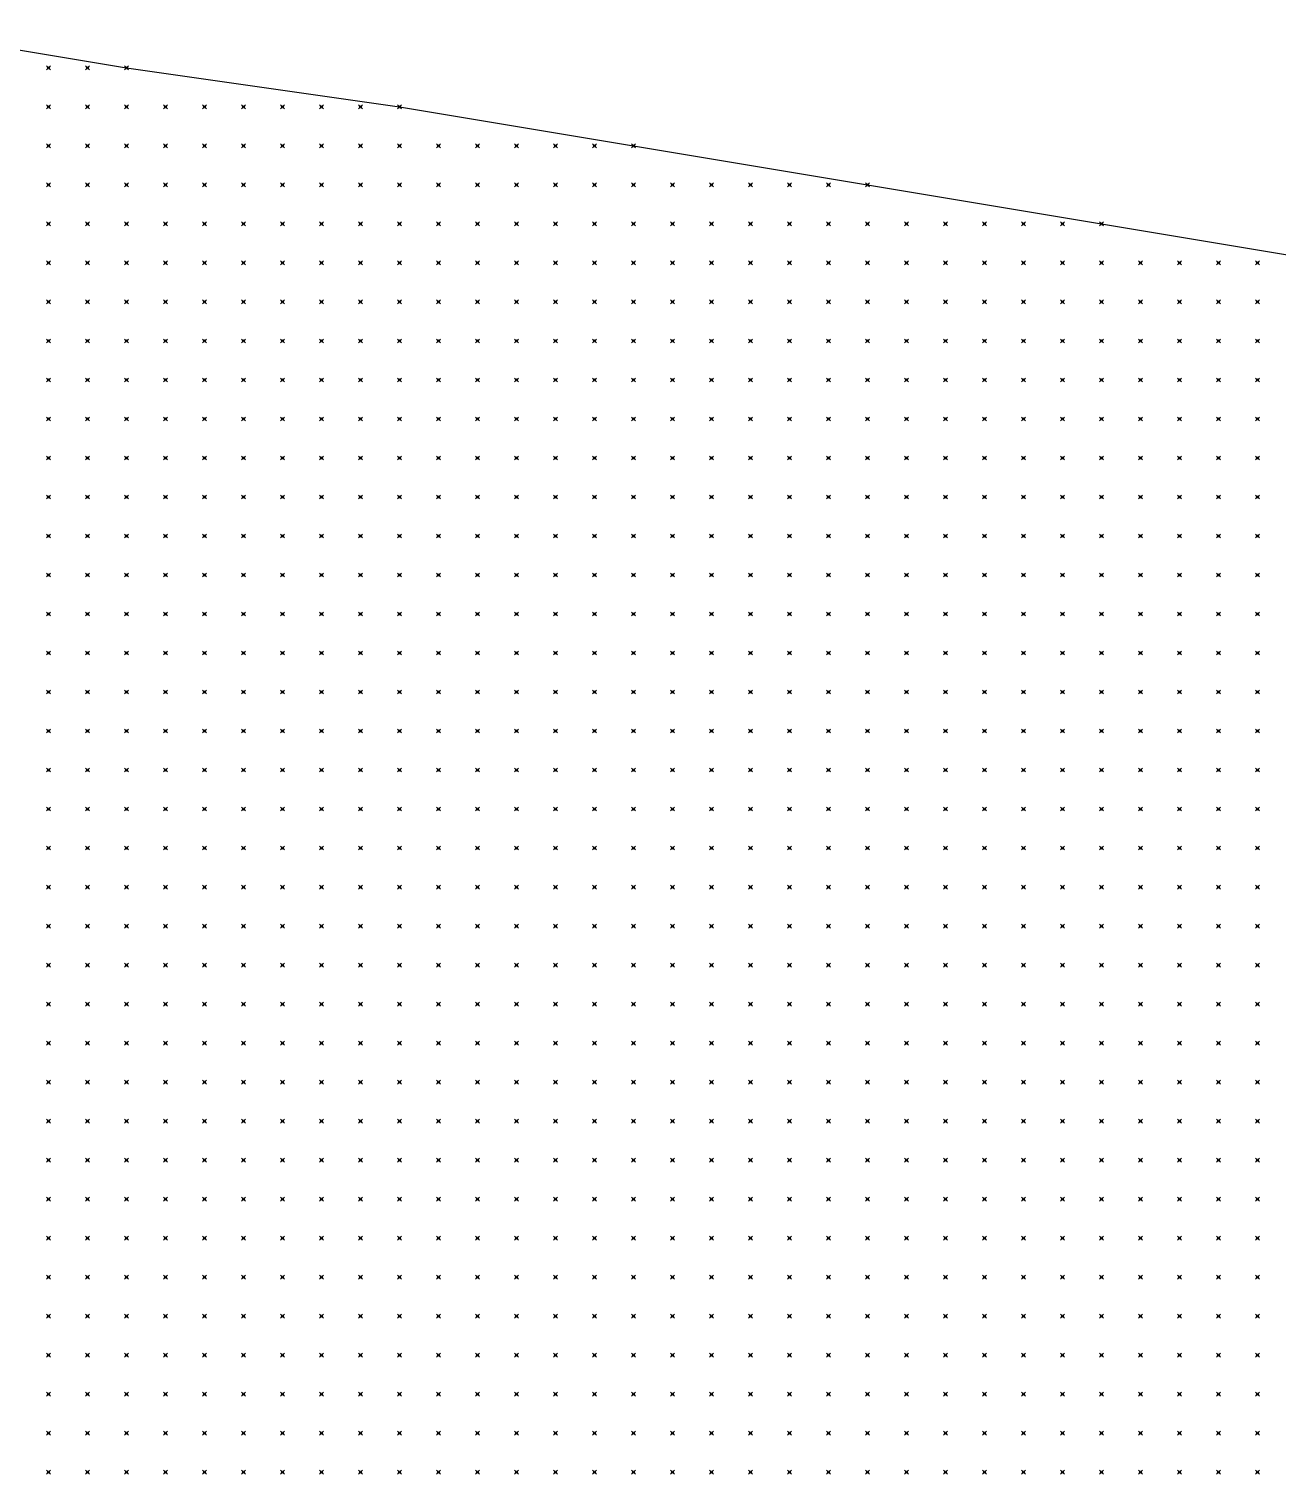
# Model space of a CAD drawing. Header units: metres. Extents: x 441556 to 446409, y 432338 to 461058.
# Drawn here: x 443668.8 to 443764.7, y 446674.9 to 446786.1 of the extents above; entities that cross this region are included whole.
import ezdxf

# ---------------------------------------------------------------- set-up
doc = ezdxf.new("R2010")
doc.units = ezdxf.units.M
doc.header["$MEASUREMENT"] = 0
doc.header["$PDMODE"] = 35
doc.header["$PDSIZE"] = 0.15
doc.layers.add('DTM-INT_YP', color=121, linetype='Continuous')
doc.layers.add('DTM-NOK-RevN_POINTS', color=91, linetype='Continuous')

msp = doc.modelspace()

# ---------------------------------------------------------------- linework, layer by layer
at = {"layer": 'DTM-INT_YP'}
msp.add_polyline3d([(443658.253, 446786.062, 347.316), (443676.249, 446783.063, 347.186), (443697.244, 446780.064, 347.258), (443715.24, 446777.064, 345.643), (443733.237, 446774.065, 347.292), (443751.233, 446771.065, 347.313), (443769.229, 446768.066, 347.326), (443778.227, 446765.067, 347.251), (443787.225, 446762.067, 347.685), (443796.223, 446759.068, 346.969), (443805.221, 446756.069, 348.143), (443814.219, 446753.069, 348.874), (443823.217, 446750.07, 348.516), (443832.215, 446744.071, 348.887), (443841.213, 446738.072, 348.391), (443850.212, 446732.074, 348.143), (443859.21, 446726.075, 347.736), (443868.208, 446720.076, 348.551)], dxfattribs=at)
at = {"layer": 'DTM-NOK-RevN_POINTS'}
for p in [(443670.25, 446783.063, 347.233), (443673.249, 446783.063, 347.287), (443676.249, 446783.063, 347.186), (443670.25, 446780.064, 347.256), (443673.249, 446780.064, 347.293), (443676.249, 446780.064, 347.36), (443679.248, 446780.064, 347.391), (443682.247, 446780.064, 347.404), (443685.247, 446780.064, 347.396), (443688.246, 446780.064, 347.317), (443691.245, 446780.064, 347.279), (443694.245, 446780.064, 347.288), (443697.244, 446780.064, 347.258), (443670.25, 446777.064, 347.003), (443673.249, 446777.064, 347.035), (443676.249, 446777.064, 346.93), (443679.248, 446777.064, 346.991), (443682.247, 446777.064, 346.953), (443685.247, 446777.064, 347.098), (443688.246, 446777.064, 347.116), (443691.245, 446777.064, 347.297), (443694.245, 446777.064, 347.386), (443697.244, 446777.064, 347.323), (443700.244, 446777.064, 347.324), (443703.243, 446777.064, 347.314), (443706.242, 446777.064, 347.343), (443709.242, 446777.064, 347.242), (443712.241, 446777.064, 346.011), (443715.24, 446777.064, 345.643), (443670.25, 446774.065, 347.566), (443673.249, 446774.065, 347.548), (443676.249, 446774.065, 347.565), (443679.248, 446774.065, 347.474), (443682.247, 446774.065, 347.412), (443685.247, 446774.065, 347.253), (443688.246, 446774.065, 347.227), (443691.245, 446774.065, 347.156), (443694.245, 446774.065, 347.06), (443697.244, 446774.065, 347.025), (443700.244, 446774.065, 347.099), (443703.243, 446774.065, 346.893), (443706.242, 446774.065, 347.104), (443709.242, 446774.065, 346.446), (443712.241, 446774.065, 344.452), (443715.24, 446774.065, 345.287), (443718.24, 446774.065, 347.303), (443721.239, 446774.065, 347.296), (443724.238, 446774.065, 347.307), (443727.238, 446774.065, 347.314), (443730.237, 446774.065, 347.271), (443733.237, 446774.065, 347.292), (443670.25, 446771.065, 347.589), (443673.249, 446771.065, 347.614), (443676.249, 446771.065, 347.616), (443679.248, 446771.065, 347.63), (443682.247, 446771.065, 347.628), (443685.247, 446771.065, 347.627), (443688.246, 446771.065, 347.694), (443691.245, 446771.065, 347.698), (443694.245, 446771.065, 347.709), (443697.244, 446771.065, 347.688), (443700.244, 446771.065, 347.687), (443703.243, 446771.065, 347.57), (443706.242, 446771.065, 347.599), (443709.242, 446771.065, 347.266), (443712.241, 446771.065, 346.676), (443715.24, 446771.065, 347.347), (443718.24, 446771.065, 347.717), (443721.239, 446771.065, 347.734), (443724.238, 446771.065, 347.847), (443727.238, 446771.065, 347.734), (443730.237, 446771.065, 347.649), (443733.237, 446771.065, 347.616), (443736.236, 446771.065, 347.395), (443739.235, 446771.065, 347.295), (443742.235, 446771.065, 347.347), (443745.234, 446771.065, 347.357), (443748.233, 446771.065, 347.344), (443751.233, 446771.065, 347.313), (443670.25, 446768.066, 347.471), (443673.249, 446768.066, 347.513), (443676.249, 446768.066, 347.55), (443679.248, 446768.066, 347.564), (443682.247, 446768.066, 347.564), (443685.247, 446768.066, 347.652), (443688.246, 446768.066, 347.675), (443691.245, 446768.066, 347.675), (443694.245, 446768.066, 347.69), (443697.244, 446768.066, 347.743), (443700.244, 446768.066, 347.752), (443703.243, 446768.066, 347.789), (443706.242, 446768.066, 347.827), (443709.242, 446768.066, 347.886), (443712.241, 446768.066, 347.913), (443715.24, 446768.066, 347.953), (443718.24, 446768.066, 347.997), (443721.239, 446768.066, 348.035), (443724.238, 446768.066, 348.053), (443727.238, 446768.066, 348.065), (443730.237, 446768.066, 348.085), (443733.237, 446768.066, 348.056), (443736.236, 446768.066, 348.014), (443739.235, 446768.066, 347.966), (443742.235, 446768.066, 347.976), (443745.234, 446768.066, 347.775), (443748.233, 446768.066, 347.679), (443751.233, 446768.066, 347.568), (443754.232, 446768.066, 347.418), (443757.231, 446768.066, 347.389), (443760.231, 446768.066, 347.342), (443763.23, 446768.066, 347.248), (443670.25, 446765.067, 347.541), (443673.249, 446765.067, 347.548), (443676.249, 446765.067, 347.496), (443679.248, 446765.067, 347.477), (443682.247, 446765.067, 347.503), (443685.247, 446765.067, 347.425), (443688.246, 446765.067, 347.259), (443691.245, 446765.067, 347.281), (443694.245, 446765.067, 347.308), (443697.244, 446765.067, 347.541), (443700.244, 446765.067, 347.604), (443703.243, 446765.067, 347.73), (443706.242, 446765.067, 347.805), (443709.242, 446765.067, 347.848), (443712.241, 446765.067, 347.907), (443715.24, 446765.067, 347.975), (443718.24, 446765.067, 348.013), (443721.239, 446765.067, 348.047), (443724.238, 446765.067, 348.064), (443727.238, 446765.067, 348.121), (443730.237, 446765.067, 348.123), (443733.237, 446765.067, 348.172), (443736.236, 446765.067, 348.241), (443739.235, 446765.067, 348.309), (443742.235, 446765.067, 348.339), (443745.234, 446765.067, 348.313), (443748.233, 446765.067, 348.345), (443751.233, 446765.067, 348.295), (443754.232, 446765.067, 348.303), (443757.231, 446765.067, 348.333), (443760.231, 446765.067, 348.25), (443763.23, 446765.067, 348.02), (443670.25, 446762.067, 347.603), (443673.249, 446762.067, 347.585), (443676.249, 446762.067, 347.559), (443679.248, 446762.067, 347.578), (443682.247, 446762.067, 347.559), (443685.247, 446762.067, 347.642), (443688.246, 446762.067, 347.65), (443691.245, 446762.067, 347.514), (443694.245, 446762.067, 347.388), (443697.244, 446762.067, 347.245), (443700.244, 446762.067, 347.179), (443703.243, 446762.067, 347.232), (443706.242, 446762.067, 346.921), (443709.242, 446762.067, 345.537), (443712.241, 446762.067, 345.114), (443715.24, 446762.067, 346.714), (443718.24, 446762.067, 347.704), (443721.239, 446762.067, 347.947), (443724.238, 446762.067, 348), (443727.238, 446762.067, 348.075), (443730.237, 446762.067, 348.096), (443733.237, 446762.067, 348.197), (443736.236, 446762.067, 348.239), (443739.235, 446762.067, 348.29), (443742.235, 446762.067, 348.281), (443745.234, 446762.067, 348.341), (443748.233, 446762.067, 348.372), (443751.233, 446762.067, 348.448), (443754.232, 446762.067, 348.532), (443757.231, 446762.067, 348.565), (443760.231, 446762.067, 348.59), (443763.23, 446762.067, 348.647), (443670.25, 446759.068, 347.675), (443673.249, 446759.068, 347.659), (443676.249, 446759.068, 347.677), (443679.248, 446759.068, 347.653), (443682.247, 446759.068, 347.671), (443685.247, 446759.068, 347.709), (443688.246, 446759.068, 347.763), (443691.245, 446759.068, 347.735), (443694.245, 446759.068, 347.783), (443697.244, 446759.068, 347.787), (443700.244, 446759.068, 347.825), (443703.243, 446759.068, 347.803), (443706.242, 446759.068, 347.38), (443709.242, 446759.068, 345.554), (443712.241, 446759.068, 345.016), (443715.24, 446759.068, 345.745), (443718.24, 446759.068, 347.167), (443721.239, 446759.068, 347.652), (443724.238, 446759.068, 347.866), (443727.238, 446759.068, 347.96), (443730.237, 446759.068, 347.972), (443733.237, 446759.068, 348.019), (443736.236, 446759.068, 348.051), (443739.235, 446759.068, 348.086), (443742.235, 446759.068, 348.202), (443745.234, 446759.068, 348.209), (443748.233, 446759.068, 348.332), (443751.233, 446759.068, 348.416), (443754.232, 446759.068, 348.469), (443757.231, 446759.068, 348.497), (443760.231, 446759.068, 348.594), (443763.23, 446759.068, 348.658), (443670.25, 446756.069, 347.842), (443673.249, 446756.069, 347.796), (443676.249, 446756.069, 347.771), (443679.248, 446756.069, 347.752), (443682.247, 446756.069, 347.85), (443685.247, 446756.069, 347.841), (443688.246, 446756.069, 347.887), (443691.245, 446756.069, 347.954), (443694.245, 446756.069, 347.967), (443697.244, 446756.069, 347.99), (443700.244, 446756.069, 348.013), (443703.243, 446756.069, 348.065), (443706.242, 446756.069, 347.574), (443709.242, 446756.069, 345.735), (443712.241, 446756.069, 345.192), (443715.24, 446756.069, 345.561), (443718.24, 446756.069, 347.16), (443721.239, 446756.069, 347.512), (443724.238, 446756.069, 348.309), (443727.238, 446756.069, 348.764), (443730.237, 446756.069, 348.998), (443733.237, 446756.069, 348.954), (443736.236, 446756.069, 348.738), (443739.235, 446756.069, 348.605), (443742.235, 446756.069, 348.428), (443745.234, 446756.069, 348.242), (443748.233, 446756.069, 348.207), (443751.233, 446756.069, 348.204), (443754.232, 446756.069, 348.272), (443757.231, 446756.069, 348.391), (443760.231, 446756.069, 348.491), (443763.23, 446756.069, 348.605), (443670.25, 446753.069, 348.149), (443673.249, 446753.069, 348.068), (443676.249, 446753.069, 348.064), (443679.248, 446753.069, 348.076), (443682.247, 446753.069, 348.1), (443685.247, 446753.069, 348.083), (443688.246, 446753.069, 348.102), (443691.245, 446753.069, 348.135), (443694.245, 446753.069, 348.163), (443697.244, 446753.069, 348.171), (443700.244, 446753.069, 348.234), (443703.243, 446753.069, 348.45), (443706.242, 446753.069, 347.774), (443709.242, 446753.069, 346.367), (443712.241, 446753.069, 345.426), (443715.24, 446753.069, 345.5), (443718.24, 446753.069, 347.036), (443721.239, 446753.069, 347.537), (443724.238, 446753.069, 348.601), (443727.238, 446753.069, 349.019), (443730.237, 446753.069, 349.349), (443733.237, 446753.069, 349.421), (443736.236, 446753.069, 349.403), (443739.235, 446753.069, 349.476), (443742.235, 446753.069, 349.554), (443745.234, 446753.069, 349.506), (443748.233, 446753.069, 349.398), (443751.233, 446753.069, 349.176), (443754.232, 446753.069, 349.13), (443757.231, 446753.069, 348.921), (443760.231, 446753.069, 348.82), (443763.23, 446753.069, 348.678), (443670.25, 446750.07, 348.469), (443673.249, 446750.07, 348.392), (443676.249, 446750.07, 348.384), (443679.248, 446750.07, 348.39), (443682.247, 446750.07, 348.355), (443685.247, 446750.07, 348.318), (443688.246, 446750.07, 348.304), (443691.245, 446750.07, 348.325), (443694.245, 446750.07, 348.289), (443697.244, 446750.07, 348.502), (443700.244, 446750.07, 348.661), (443703.243, 446750.07, 348.593), (443706.242, 446750.07, 348.448), (443709.242, 446750.07, 347.023), (443712.241, 446750.07, 345.708), (443715.24, 446750.07, 345.347), (443718.24, 446750.07, 346.85), (443721.239, 446750.07, 347.681), (443724.238, 446750.07, 348.726), (443727.238, 446750.07, 349.298), (443730.237, 446750.07, 349.341), (443733.237, 446750.07, 349.402), (443736.236, 446750.07, 349.503), (443739.235, 446750.07, 349.607), (443742.235, 446750.07, 349.823), (443745.234, 446750.07, 349.808), (443748.233, 446750.07, 349.829), (443751.233, 446750.07, 349.871), (443754.232, 446750.07, 349.66), (443757.231, 446750.07, 349.478), (443760.231, 446750.07, 349.195), (443763.23, 446750.07, 349.137), (443670.25, 446747.071, 348.647), (443673.249, 446747.071, 348.614), (443676.249, 446747.071, 348.638), (443679.248, 446747.071, 348.598), (443682.247, 446747.071, 348.579), (443685.247, 446747.071, 348.495), (443688.246, 446747.071, 348.48), (443691.245, 446747.071, 348.491), (443694.245, 446747.071, 348.524), (443697.244, 446747.071, 348.657), (443700.244, 446747.071, 348.788), (443703.243, 446747.071, 348.644), (443706.242, 446747.071, 348.458), (443709.242, 446747.071, 347.524), (443712.241, 446747.071, 346.085), (443715.24, 446747.071, 345.357), (443718.24, 446747.071, 346.75), (443721.239, 446747.071, 347.818), (443724.238, 446747.071, 348.491), (443727.238, 446747.071, 349.372), (443730.237, 446747.071, 349.441), (443733.237, 446747.071, 349.49), (443736.236, 446747.071, 349.522), (443739.235, 446747.071, 349.635), (443742.235, 446747.071, 349.783), (443745.234, 446747.071, 349.822), (443748.233, 446747.071, 349.817), (443751.233, 446747.071, 349.776), (443754.232, 446747.071, 349.736), (443757.231, 446747.071, 349.592), (443760.231, 446747.071, 349.461), (443763.23, 446747.071, 349.311), (443670.25, 446744.071, 348.838), (443673.249, 446744.071, 348.846), (443676.249, 446744.071, 348.858), (443679.248, 446744.071, 348.804), (443682.247, 446744.071, 348.732), (443685.247, 446744.071, 348.723), (443688.246, 446744.071, 348.676), (443691.245, 446744.071, 348.702), (443694.245, 446744.071, 348.702), (443697.244, 446744.071, 348.755), (443700.244, 446744.071, 348.741), (443703.243, 446744.071, 348.745), (443706.242, 446744.071, 348.611), (443709.242, 446744.071, 348.052), (443712.241, 446744.071, 346.496), (443715.24, 446744.071, 345.511), (443718.24, 446744.071, 346.557), (443721.239, 446744.071, 347.891), (443724.238, 446744.071, 348.381), (443727.238, 446744.071, 349.326), (443730.237, 446744.071, 349.592), (443733.237, 446744.071, 349.597), (443736.236, 446744.071, 349.613), (443739.235, 446744.071, 349.676), (443742.235, 446744.071, 349.716), (443745.234, 446744.071, 349.75), (443748.233, 446744.071, 349.765), (443751.233, 446744.071, 349.735), (443754.232, 446744.071, 349.708), (443757.231, 446744.071, 349.691), (443760.231, 446744.071, 349.608), (443763.23, 446744.071, 349.538), (443670.25, 446741.072, 349.055), (443673.249, 446741.072, 349.022), (443676.249, 446741.072, 348.973), (443679.248, 446741.072, 348.862), (443682.247, 446741.072, 348.88), (443685.247, 446741.072, 348.964), (443688.246, 446741.072, 348.974), (443691.245, 446741.072, 348.964), (443694.245, 446741.072, 348.986), (443697.244, 446741.072, 349.23), (443700.244, 446741.072, 349.235), (443703.243, 446741.072, 349.462), (443706.242, 446741.072, 349.336), (443709.242, 446741.072, 348.929), (443712.241, 446741.072, 347.114), (443715.24, 446741.072, 345.685), (443718.24, 446741.072, 346.017), (443721.239, 446741.072, 348), (443724.238, 446741.072, 348.384), (443727.238, 446741.072, 349.2), (443730.237, 446741.072, 349.758), (443733.237, 446741.072, 349.829), (443736.236, 446741.072, 349.824), (443739.235, 446741.072, 349.858), (443742.235, 446741.072, 349.821), (443745.234, 446741.072, 349.783), (443748.233, 446741.072, 349.815), (443751.233, 446741.072, 349.732), (443754.232, 446741.072, 349.709), (443757.231, 446741.072, 349.764), (443760.231, 446741.072, 349.698), (443763.23, 446741.072, 349.64), (443670.25, 446738.072, 349.382), (443673.249, 446738.072, 349.243), (443676.249, 446738.072, 349.271), (443679.248, 446738.072, 349.602), (443682.247, 446738.072, 350.094), (443685.247, 446738.072, 350.464), (443688.246, 446738.072, 350.47), (443691.245, 446738.072, 350.043), (443694.245, 446738.072, 350.068), (443697.244, 446738.072, 350.187), (443700.244, 446738.072, 350.42), (443703.243, 446738.072, 350.883), (443706.242, 446738.072, 350.745), (443709.242, 446738.072, 350.56), (443712.241, 446738.072, 348.539), (443715.24, 446738.072, 346.153), (443718.24, 446738.072, 345.866), (443721.239, 446738.072, 347.814), (443724.238, 446738.072, 348.63), (443727.238, 446738.072, 349.107), (443730.237, 446738.072, 349.853), (443733.237, 446738.072, 350.061), (443736.236, 446738.072, 350.074), (443739.235, 446738.072, 350.12), (443742.235, 446738.072, 349.98), (443745.234, 446738.072, 349.943), (443748.233, 446738.072, 349.908), (443751.233, 446738.072, 349.901), (443754.232, 446738.072, 349.896), (443757.231, 446738.072, 349.879), (443760.231, 446738.072, 349.767), (443763.23, 446738.072, 349.692), (443670.25, 446735.073, 349.985), (443673.249, 446735.073, 350.683), (443676.249, 446735.073, 351.258), (443679.248, 446735.073, 351.231), (443682.247, 446735.073, 351.51), (443685.247, 446735.073, 351.513), (443688.246, 446735.073, 351.53), (443691.245, 446735.073, 351.503), (443694.245, 446735.073, 351.487), (443697.244, 446735.073, 351.296), (443700.244, 446735.073, 351.336), (443703.243, 446735.073, 351.431), (443706.242, 446735.073, 351.397), (443709.242, 446735.073, 351.101), (443712.241, 446735.073, 349.598), (443715.24, 446735.073, 347.081), (443718.24, 446735.073, 346.058), (443721.239, 446735.073, 347.36), (443724.238, 446735.073, 348.691), (443727.238, 446735.073, 349.24), (443730.237, 446735.073, 349.976), (443733.237, 446735.073, 350.296), (443736.236, 446735.073, 350.335), (443739.235, 446735.073, 350.352), (443742.235, 446735.073, 350.251), (443745.234, 446735.073, 350.142), (443748.233, 446735.073, 350.151), (443751.233, 446735.073, 350.155), (443754.232, 446735.073, 350.1), (443757.231, 446735.073, 350.009), (443760.231, 446735.073, 349.852), (443763.23, 446735.073, 349.803), (443670.25, 446732.074, 351.176), (443673.249, 446732.074, 351.801), (443676.249, 446732.074, 351.967), (443679.248, 446732.074, 351.853), (443682.247, 446732.074, 351.771), (443685.247, 446732.074, 351.78), (443688.246, 446732.074, 351.757), (443691.245, 446732.074, 351.773), (443694.245, 446732.074, 351.743), (443697.244, 446732.074, 351.675), (443700.244, 446732.074, 351.641), (443703.243, 446732.074, 351.648), (443706.242, 446732.074, 351.642), (443709.242, 446732.074, 351.596), (443712.241, 446732.074, 350.855), (443715.24, 446732.074, 348.884), (443718.24, 446732.074, 346.537), (443721.239, 446732.074, 346.667), (443724.238, 446732.074, 348.426), (443727.238, 446732.074, 349.73), (443730.237, 446732.074, 350.095), (443733.237, 446732.074, 350.353), (443736.236, 446732.074, 350.499), (443739.235, 446732.074, 350.581), (443742.235, 446732.074, 350.475), (443745.234, 446732.074, 350.386), (443748.233, 446732.074, 350.415), (443751.233, 446732.074, 350.34), (443754.232, 446732.074, 350.231), (443757.231, 446732.074, 350.095), (443760.231, 446732.074, 349.975), (443763.23, 446732.074, 349.897), (443670.25, 446729.074, 351.946), (443673.249, 446729.074, 352.156), (443676.249, 446729.074, 352.049), (443679.248, 446729.074, 352.024), (443682.247, 446729.074, 352.043), (443685.247, 446729.074, 352.023), (443688.246, 446729.074, 351.959), (443691.245, 446729.074, 351.92), (443694.245, 446729.074, 351.877), (443697.244, 446729.074, 351.827), (443700.244, 446729.074, 351.829), (443703.243, 446729.074, 351.831), (443706.242, 446729.074, 351.826), (443709.242, 446729.074, 351.77), (443712.241, 446729.074, 351.545), (443715.24, 446729.074, 350.241), (443718.24, 446729.074, 347.083), (443721.239, 446729.074, 346.912), (443724.238, 446729.074, 348.307), (443727.238, 446729.074, 349.989), (443730.237, 446729.074, 350.298), (443733.237, 446729.074, 350.569), (443736.236, 446729.074, 350.678), (443739.235, 446729.074, 350.729), (443742.235, 446729.074, 350.652), (443745.234, 446729.074, 350.726), (443748.233, 446729.074, 350.638), (443751.233, 446729.074, 350.473), (443754.232, 446729.074, 350.352), (443757.231, 446729.074, 350.295), (443760.231, 446729.074, 350.151), (443763.23, 446729.074, 350.035), (443670.25, 446726.075, 352.267), (443673.249, 446726.075, 352.235), (443676.249, 446726.075, 352.219), (443679.248, 446726.075, 352.219), (443682.247, 446726.075, 352.211), (443685.247, 446726.075, 352.164), (443688.246, 446726.075, 352.111), (443691.245, 446726.075, 352.082), (443694.245, 446726.075, 352.035), (443697.244, 446726.075, 352.007), (443700.244, 446726.075, 351.981), (443703.243, 446726.075, 351.994), (443706.242, 446726.075, 351.964), (443709.242, 446726.075, 351.888), (443712.241, 446726.075, 351.921), (443715.24, 446726.075, 351.525), (443718.24, 446726.075, 348.243), (443721.239, 446726.075, 347.045), (443724.238, 446726.075, 347.659), (443727.238, 446726.075, 349.755), (443730.237, 446726.075, 350.437), (443733.237, 446726.075, 350.741), (443736.236, 446726.075, 350.805), (443739.235, 446726.075, 350.822), (443742.235, 446726.075, 350.879), (443745.234, 446726.075, 350.925), (443748.233, 446726.075, 350.844), (443751.233, 446726.075, 350.632), (443754.232, 446726.075, 350.602), (443757.231, 446726.075, 350.524), (443760.231, 446726.075, 350.36), (443763.23, 446726.075, 350.211), (443670.25, 446723.076, 352.31), (443673.249, 446723.076, 352.366), (443676.249, 446723.076, 352.385), (443679.248, 446723.076, 352.362), (443682.247, 446723.076, 352.322), (443685.247, 446723.076, 352.276), (443688.246, 446723.076, 352.256), (443691.245, 446723.076, 352.242), (443694.245, 446723.076, 352.187), (443697.244, 446723.076, 352.194), (443700.244, 446723.076, 352.172), (443703.243, 446723.076, 352.145), (443706.242, 446723.076, 352.078), (443709.242, 446723.076, 352.055), (443712.241, 446723.076, 352.033), (443715.24, 446723.076, 351.84), (443718.24, 446723.076, 349.181), (443721.239, 446723.076, 347.456), (443724.238, 446723.076, 347.449), (443727.238, 446723.076, 349.498), (443730.237, 446723.076, 350.454), (443733.237, 446723.076, 350.767), (443736.236, 446723.076, 350.929), (443739.235, 446723.076, 351.038), (443742.235, 446723.076, 351.016), (443745.234, 446723.076, 351.031), (443748.233, 446723.076, 351.004), (443751.233, 446723.076, 350.909), (443754.232, 446723.076, 350.906), (443757.231, 446723.076, 350.757), (443760.231, 446723.076, 350.571), (443763.23, 446723.076, 350.471), (443670.25, 446720.076, 352.483), (443673.249, 446720.076, 352.534), (443676.249, 446720.076, 352.539), (443679.248, 446720.076, 352.507), (443682.247, 446720.076, 352.454), (443685.247, 446720.076, 352.437), (443688.246, 446720.076, 352.431), (443691.245, 446720.076, 352.405), (443694.245, 446720.076, 352.365), (443697.244, 446720.076, 352.349), (443700.244, 446720.076, 352.35), (443703.243, 446720.076, 352.299), (443706.242, 446720.076, 352.243), (443709.242, 446720.076, 352.214), (443712.241, 446720.076, 352.176), (443715.24, 446720.076, 352.142), (443718.24, 446720.076, 351.065), (443721.239, 446720.076, 348.941), (443724.238, 446720.076, 347.894), (443727.238, 446720.076, 348.806), (443730.237, 446720.076, 350.323), (443733.237, 446720.076, 350.685), (443736.236, 446720.076, 351.07), (443739.235, 446720.076, 351.187), (443742.235, 446720.076, 351.198), (443745.234, 446720.076, 351.198), (443748.233, 446720.076, 351.194), (443751.233, 446720.076, 351.199), (443754.232, 446720.076, 351.154), (443757.231, 446720.076, 350.982), (443760.231, 446720.076, 350.819), (443763.23, 446720.076, 350.72), (443670.25, 446717.077, 352.733), (443673.249, 446717.077, 352.709), (443676.249, 446717.077, 352.691), (443679.248, 446717.077, 352.646), (443682.247, 446717.077, 352.614), (443685.247, 446717.077, 352.648), (443688.246, 446717.077, 352.607), (443691.245, 446717.077, 352.562), (443694.245, 446717.077, 352.496), (443697.244, 446717.077, 352.492), (443700.244, 446717.077, 352.463), (443703.243, 446717.077, 352.435), (443706.242, 446717.077, 352.411), (443709.242, 446717.077, 352.35), (443712.241, 446717.077, 352.369), (443715.24, 446717.077, 352.314), (443718.24, 446717.077, 352.061), (443721.239, 446717.077, 350.872), (443724.238, 446717.077, 348.517), (443727.238, 446717.077, 348.11), (443730.237, 446717.077, 350.112), (443733.237, 446717.077, 350.858), (443736.236, 446717.077, 351.22), (443739.235, 446717.077, 351.312), (443742.235, 446717.077, 351.333), (443745.234, 446717.077, 351.39), (443748.233, 446717.077, 351.426), (443751.233, 446717.077, 351.421), (443754.232, 446717.077, 351.34), (443757.231, 446717.077, 351.18), (443760.231, 446717.077, 351.098), (443763.23, 446717.077, 350.941), (443670.25, 446714.078, 353.319), (443673.249, 446714.078, 353.361), (443676.249, 446714.078, 353.043), (443679.248, 446714.078, 352.796), (443682.247, 446714.078, 352.766), (443685.247, 446714.078, 352.805), (443688.246, 446714.078, 352.786), (443691.245, 446714.078, 352.693), (443694.245, 446714.078, 352.666), (443697.244, 446714.078, 352.628), (443700.244, 446714.078, 352.596), (443703.243, 446714.078, 352.569), (443706.242, 446714.078, 352.521), (443709.242, 446714.078, 352.52), (443712.241, 446714.078, 352.525), (443715.24, 446714.078, 352.473), (443718.24, 446714.078, 352.475), (443721.239, 446714.078, 351.934), (443724.238, 446714.078, 349.365), (443727.238, 446714.078, 348.472), (443730.237, 446714.078, 349.466), (443733.237, 446714.078, 350.956), (443736.236, 446714.078, 351.267), (443739.235, 446714.078, 351.408), (443742.235, 446714.078, 351.47), (443745.234, 446714.078, 351.607), (443748.233, 446714.078, 351.661), (443751.233, 446714.078, 351.618), (443754.232, 446714.078, 351.5), (443757.231, 446714.078, 351.417), (443760.231, 446714.078, 351.308), (443763.23, 446714.078, 351.182), (443670.25, 446711.078, 354.197), (443673.249, 446711.078, 354.379), (443676.249, 446711.078, 354.347), (443679.248, 446711.078, 354.339), (443682.247, 446711.078, 354.076), (443685.247, 446711.078, 353.631), (443688.246, 446711.078, 353.029), (443691.245, 446711.078, 352.907), (443694.245, 446711.078, 352.814), (443697.244, 446711.078, 352.771), (443700.244, 446711.078, 352.766), (443703.243, 446711.078, 352.709), (443706.242, 446711.078, 352.696), (443709.242, 446711.078, 352.68), (443712.241, 446711.078, 352.639), (443715.24, 446711.078, 352.661), (443718.24, 446711.078, 352.7), (443721.239, 446711.078, 352.583), (443724.238, 446711.078, 351.044), (443727.238, 446711.078, 348.729), (443730.237, 446711.078, 349.353), (443733.237, 446711.078, 350.911), (443736.236, 446711.078, 351.338), (443739.235, 446711.078, 351.565), (443742.235, 446711.078, 351.719), (443745.234, 446711.078, 351.854), (443748.233, 446711.078, 351.89), (443751.233, 446711.078, 351.793), (443754.232, 446711.078, 351.714), (443757.231, 446711.078, 351.659), (443760.231, 446711.078, 351.523), (443763.23, 446711.078, 351.427), (443670.25, 446708.079, 354.389), (443673.249, 446708.079, 354.534), (443676.249, 446708.079, 354.532), (443679.248, 446708.079, 354.582), (443682.247, 446708.079, 354.552), (443685.247, 446708.079, 354.554), (443688.246, 446708.079, 354.559), (443691.245, 446708.079, 354.52), (443694.245, 446708.079, 354.062), (443697.244, 446708.079, 353.746), (443700.244, 446708.079, 353.451), (443703.243, 446708.079, 353.074), (443706.242, 446708.079, 352.854), (443709.242, 446708.079, 352.777), (443712.241, 446708.079, 352.804), (443715.24, 446708.079, 352.774), (443718.24, 446708.079, 352.814), (443721.239, 446708.079, 352.787), (443724.238, 446708.079, 351.552), (443727.238, 446708.079, 349.311), (443730.237, 446708.079, 349.028), (443733.237, 446708.079, 350.909), (443736.236, 446708.079, 351.426), (443739.235, 446708.079, 351.721), (443742.235, 446708.079, 351.924), (443745.234, 446708.079, 352.079), (443748.233, 446708.079, 352.047), (443751.233, 446708.079, 351.99), (443754.232, 446708.079, 352.031), (443757.231, 446708.079, 351.904), (443760.231, 446708.079, 351.769), (443763.23, 446708.079, 351.649), (443670.25, 446705.08, 354.521), (443673.249, 446705.08, 354.629), (443676.249, 446705.08, 354.705), (443679.248, 446705.08, 354.663), (443682.247, 446705.08, 354.67), (443685.247, 446705.08, 354.663), (443688.246, 446705.08, 354.703), (443691.245, 446705.08, 354.692), (443694.245, 446705.08, 354.635), (443697.244, 446705.08, 354.585), (443700.244, 446705.08, 354.47), (443703.243, 446705.08, 354.317), (443706.242, 446705.08, 354.077), (443709.242, 446705.08, 353.225), (443712.241, 446705.08, 353.051), (443715.24, 446705.08, 352.928), (443718.24, 446705.08, 352.919), (443721.239, 446705.08, 353.011), (443724.238, 446705.08, 352.531), (443727.238, 446705.08, 349.954), (443730.237, 446705.08, 349.417), (443733.237, 446705.08, 349.982), (443736.236, 446705.08, 351.544), (443739.235, 446705.08, 351.941), (443742.235, 446705.08, 352.144), (443745.234, 446705.08, 352.216), (443748.233, 446705.08, 352.181), (443751.233, 446705.08, 352.154), (443754.232, 446705.08, 352.279), (443757.231, 446705.08, 352.177), (443760.231, 446705.08, 351.97), (443763.23, 446705.08, 351.851), (443670.25, 446702.08, 354.665), (443673.249, 446702.08, 354.735), (443676.249, 446702.08, 354.769), (443679.248, 446702.08, 354.735), (443682.247, 446702.08, 354.736), (443685.247, 446702.08, 354.761), (443688.246, 446702.08, 354.729), (443691.245, 446702.08, 354.744), (443694.245, 446702.08, 354.704), (443697.244, 446702.08, 354.638), (443700.244, 446702.08, 354.633), (443703.243, 446702.08, 354.473), (443706.242, 446702.08, 354.485), (443709.242, 446702.08, 354.345), (443712.241, 446702.08, 354.368), (443715.24, 446702.08, 353.77), (443718.24, 446702.08, 353.633), (443721.239, 446702.08, 353.461), (443724.238, 446702.08, 353.275), (443727.238, 446702.08, 351.908), (443730.237, 446702.08, 349.881), (443733.237, 446702.08, 349.851), (443736.236, 446702.08, 351.599), (443739.235, 446702.08, 352.074), (443742.235, 446702.08, 352.389), (443745.234, 446702.08, 352.267), (443748.233, 446702.08, 352.334), (443751.233, 446702.08, 352.309), (443754.232, 446702.08, 352.37), (443757.231, 446702.08, 352.247), (443760.231, 446702.08, 352.098), (443763.23, 446702.08, 352.041), (443670.25, 446699.081, 354.61), (443673.249, 446699.081, 354.772), (443676.249, 446699.081, 354.787), (443679.248, 446699.081, 354.744), (443682.247, 446699.081, 354.782), (443685.247, 446699.081, 354.817), (443688.246, 446699.081, 354.793), (443691.245, 446699.081, 354.792), (443694.245, 446699.081, 354.767), (443697.244, 446699.081, 354.752), (443700.244, 446699.081, 354.702), (443703.243, 446699.081, 354.609), (443706.242, 446699.081, 354.591), (443709.242, 446699.081, 354.5), (443712.241, 446699.081, 354.424), (443715.24, 446699.081, 354.394), (443718.24, 446699.081, 354.226), (443721.239, 446699.081, 353.814), (443724.238, 446699.081, 353.59), (443727.238, 446699.081, 353.122), (443730.237, 446699.081, 350.702), (443733.237, 446699.081, 350.068), (443736.236, 446699.081, 351.06), (443739.235, 446699.081, 352.242), (443742.235, 446699.081, 352.575), (443745.234, 446699.081, 352.47), (443748.233, 446699.081, 352.404), (443751.233, 446699.081, 352.29), (443754.232, 446699.081, 352.295), (443757.231, 446699.081, 352.121), (443760.231, 446699.081, 352.16), (443763.23, 446699.081, 352.129), (443670.25, 446696.081, 354.679), (443673.249, 446696.081, 354.794), (443676.249, 446696.081, 354.848), (443679.248, 446696.081, 354.888), (443682.247, 446696.081, 354.868), (443685.247, 446696.081, 354.865), (443688.246, 446696.081, 354.799), (443691.245, 446696.081, 354.808), (443694.245, 446696.081, 354.786), (443697.244, 446696.081, 354.782), (443700.244, 446696.081, 354.789), (443703.243, 446696.081, 354.765), (443706.242, 446696.081, 354.682), (443709.242, 446696.081, 354.549), (443712.241, 446696.081, 354.528), (443715.24, 446696.081, 354.495), (443718.24, 446696.081, 354.33), (443721.239, 446696.081, 354.026), (443724.238, 446696.081, 353.81), (443727.238, 446696.081, 353.689), (443730.237, 446696.081, 351.681), (443733.237, 446696.081, 350.336), (443736.236, 446696.081, 351.017), (443739.235, 446696.081, 352.374), (443742.235, 446696.081, 352.689), (443745.234, 446696.081, 352.812), (443748.233, 446696.081, 352.844), (443751.233, 446696.081, 352.542), (443754.232, 446696.081, 352.355), (443757.231, 446696.081, 352.016), (443760.231, 446696.081, 352.131), (443763.23, 446696.081, 352.172), (443670.25, 446693.082, 354.945), (443673.249, 446693.082, 355.017), (443676.249, 446693.082, 355.079), (443679.248, 446693.082, 355.069), (443682.247, 446693.082, 354.997), (443685.247, 446693.082, 354.953), (443688.246, 446693.082, 354.926), (443691.245, 446693.082, 354.799), (443694.245, 446693.082, 354.81), (443697.244, 446693.082, 354.824), (443700.244, 446693.082, 354.819), (443703.243, 446693.082, 354.782), (443706.242, 446693.082, 354.665), (443709.242, 446693.082, 354.666), (443712.241, 446693.082, 354.624), (443715.24, 446693.082, 354.531), (443718.24, 446693.082, 354.395), (443721.239, 446693.082, 354.207), (443724.238, 446693.082, 354.057), (443727.238, 446693.082, 353.904), (443730.237, 446693.082, 352.738), (443733.237, 446693.082, 351.051), (443736.236, 446693.082, 350.809), (443739.235, 446693.082, 352.388), (443742.235, 446693.082, 352.822), (443745.234, 446693.082, 352.894), (443748.233, 446693.082, 353.171), (443751.233, 446693.082, 353.113), (443754.232, 446693.082, 352.356), (443757.231, 446693.082, 352.119), (443760.231, 446693.082, 352.274), (443763.23, 446693.082, 352.286), (443670.25, 446690.083, 355.165), (443673.249, 446690.083, 355.382), (443676.249, 446690.083, 355.344), (443679.248, 446690.083, 355.172), (443682.247, 446690.083, 355.062), (443685.247, 446690.083, 355.054), (443688.246, 446690.083, 354.897), (443691.245, 446690.083, 354.905), (443694.245, 446690.083, 354.844), (443697.244, 446690.083, 354.878), (443700.244, 446690.083, 354.788), (443703.243, 446690.083, 354.722), (443706.242, 446690.083, 354.75), (443709.242, 446690.083, 354.706), (443712.241, 446690.083, 354.637), (443715.24, 446690.083, 354.569), (443718.24, 446690.083, 354.491), (443721.239, 446690.083, 354.384), (443724.238, 446690.083, 354.238), (443727.238, 446690.083, 354.097), (443730.237, 446690.083, 353.574), (443733.237, 446690.083, 351.968), (443736.236, 446690.083, 350.799), (443739.235, 446690.083, 352.33), (443742.235, 446690.083, 352.94), (443745.234, 446690.083, 353.152), (443748.233, 446690.083, 353.632), (443751.233, 446690.083, 353.572), (443754.232, 446690.083, 352.911), (443757.231, 446690.083, 352.69), (443760.231, 446690.083, 352.512), (443763.23, 446690.083, 352.581), (443670.25, 446687.083, 355.473), (443673.249, 446687.083, 355.579), (443676.249, 446687.083, 355.738), (443679.248, 446687.083, 355.635), (443682.247, 446687.083, 355.288), (443685.247, 446687.083, 355.059), (443688.246, 446687.083, 354.929), (443691.245, 446687.083, 355.018), (443694.245, 446687.083, 355.018), (443697.244, 446687.083, 354.898), (443700.244, 446687.083, 354.85), (443703.243, 446687.083, 354.796), (443706.242, 446687.083, 354.769), (443709.242, 446687.083, 354.723), (443712.241, 446687.083, 354.682), (443715.24, 446687.083, 354.653), (443718.24, 446687.083, 354.619), (443721.239, 446687.083, 354.553), (443724.238, 446687.083, 354.408), (443727.238, 446687.083, 354.233), (443730.237, 446687.083, 353.991), (443733.237, 446687.083, 352.534), (443736.236, 446687.083, 351.029), (443739.235, 446687.083, 351.909), (443742.235, 446687.083, 353.2), (443745.234, 446687.083, 353.359), (443748.233, 446687.083, 353.461), (443751.233, 446687.083, 353.387), (443754.232, 446687.083, 353.21), (443757.231, 446687.083, 352.949), (443760.231, 446687.083, 352.877), (443763.23, 446687.083, 352.832), (443670.25, 446684.084, 355.921), (443673.249, 446684.084, 355.91), (443676.249, 446684.084, 356.004), (443679.248, 446684.084, 356.577), (443682.247, 446684.084, 356.348), (443685.247, 446684.084, 355.448), (443688.246, 446684.084, 355.243), (443691.245, 446684.084, 355.096), (443694.245, 446684.084, 355.011), (443697.244, 446684.084, 354.914), (443700.244, 446684.084, 354.943), (443703.243, 446684.084, 354.901), (443706.242, 446684.084, 354.848), (443709.242, 446684.084, 354.774), (443712.241, 446684.084, 354.759), (443715.24, 446684.084, 354.769), (443718.24, 446684.084, 354.764), (443721.239, 446684.084, 354.651), (443724.238, 446684.084, 354.519), (443727.238, 446684.084, 354.337), (443730.237, 446684.084, 354.188), (443733.237, 446684.084, 353.221), (443736.236, 446684.084, 351.28), (443739.235, 446684.084, 351.358), (443742.235, 446684.084, 353.473), (443745.234, 446684.084, 353.527), (443748.233, 446684.084, 353.553), (443751.233, 446684.084, 353.512), (443754.232, 446684.084, 353.383), (443757.231, 446684.084, 353.295), (443760.231, 446684.084, 353.201), (443763.23, 446684.084, 353.091), (443670.25, 446681.085, 356.257), (443673.249, 446681.085, 356.239), (443676.249, 446681.085, 356.272), (443679.248, 446681.085, 356.511), (443682.247, 446681.085, 356.522), (443685.247, 446681.085, 356.527), (443688.246, 446681.085, 356.429), (443691.245, 446681.085, 356.026), (443694.245, 446681.085, 355.868), (443697.244, 446681.085, 355.046), (443700.244, 446681.085, 354.992), (443703.243, 446681.085, 354.887), (443706.242, 446681.085, 354.844), (443709.242, 446681.085, 354.825), (443712.241, 446681.085, 354.844), (443715.24, 446681.085, 354.849), (443718.24, 446681.085, 354.842), (443721.239, 446681.085, 354.725), (443724.238, 446681.085, 354.639), (443727.238, 446681.085, 354.503), (443730.237, 446681.085, 354.331), (443733.237, 446681.085, 353.951), (443736.236, 446681.085, 352.183), (443739.235, 446681.085, 351.56), (443742.235, 446681.085, 353.389), (443745.234, 446681.085, 353.732), (443748.233, 446681.085, 353.724), (443751.233, 446681.085, 353.687), (443754.232, 446681.085, 353.577), (443757.231, 446681.085, 353.536), (443760.231, 446681.085, 353.479), (443763.23, 446681.085, 353.361), (443670.25, 446678.085, 356.71), (443673.249, 446678.085, 356.484), (443676.249, 446678.085, 356.613), (443679.248, 446678.085, 356.621), (443682.247, 446678.085, 356.69), (443685.247, 446678.085, 356.654), (443688.246, 446678.085, 356.606), (443691.245, 446678.085, 356.56), (443694.245, 446678.085, 356.584), (443697.244, 446678.085, 356.641), (443700.244, 446678.085, 356.005), (443703.243, 446678.085, 355.338), (443706.242, 446678.085, 354.874), (443709.242, 446678.085, 354.89), (443712.241, 446678.085, 354.979), (443715.24, 446678.085, 354.981), (443718.24, 446678.085, 354.881), (443721.239, 446678.085, 354.845), (443724.238, 446678.085, 354.753), (443727.238, 446678.085, 354.671), (443730.237, 446678.085, 354.51), (443733.237, 446678.085, 354.173), (443736.236, 446678.085, 352.482), (443739.235, 446678.085, 351.669), (443742.235, 446678.085, 352.836), (443745.234, 446678.085, 353.8), (443748.233, 446678.085, 353.869), (443751.233, 446678.085, 353.871), (443754.232, 446678.085, 353.736), (443757.231, 446678.085, 353.692), (443760.231, 446678.085, 353.694), (443763.23, 446678.085, 353.531), (443670.25, 446675.086, 356.993), (443673.249, 446675.086, 356.638), (443676.249, 446675.086, 356.635), (443679.248, 446675.086, 356.851), (443682.247, 446675.086, 357.002), (443685.247, 446675.086, 356.929), (443688.246, 446675.086, 356.753), (443691.245, 446675.086, 356.659), (443694.245, 446675.086, 356.554), (443697.244, 446675.086, 356.466), (443700.244, 446675.086, 356.369), (443703.243, 446675.086, 356.193), (443706.242, 446675.086, 355.858), (443709.242, 446675.086, 355.494), (443712.241, 446675.086, 355.258), (443715.24, 446675.086, 354.983), (443718.24, 446675.086, 354.918), (443721.239, 446675.086, 354.898), (443724.238, 446675.086, 354.865), (443727.238, 446675.086, 354.849), (443730.237, 446675.086, 354.678), (443733.237, 446675.086, 354.388), (443736.236, 446675.086, 353.362), (443739.235, 446675.086, 351.89), (443742.235, 446675.086, 352.728), (443745.234, 446675.086, 353.969), (443748.233, 446675.086, 354.019), (443751.233, 446675.086, 353.979), (443754.232, 446675.086, 353.862), (443757.231, 446675.086, 353.82), (443760.231, 446675.086, 353.729), (443763.23, 446675.086, 353.706)]:
    msp.add_point(p, dxfattribs=at)

doc.saveas('drawing.dxf')
